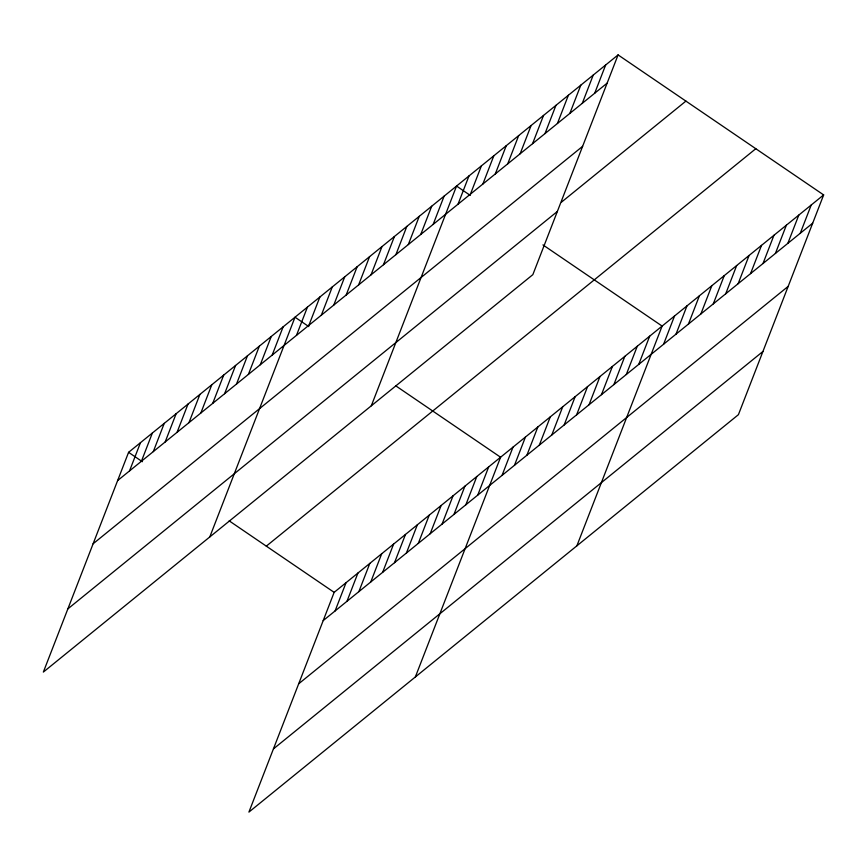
<?xml version="1.0" encoding="UTF-8"?>
<svg xmlns="http://www.w3.org/2000/svg" width="867" height="867" viewBox="0 0 867 867"><rect width="100%" height="100%" fill="white"/><g stroke="black" fill="none" stroke-linecap="round" stroke-linejoin="round"><path stroke-width="1.3" d="M618.084 54.903L128.587 452.325L43.35 672.077L532.847 274.644L618.084 54.903L823.65 194.923L738.413 414.675L248.916 812.097L334.153 592.356L823.65 194.923M129.519 470.922L140.476 442.679M141.408 461.266L152.364 433.023M153.296 451.62L164.242 423.367M165.174 441.964L176.131 413.722M177.063 432.319L188.02 404.065M188.952 422.663L199.909 394.42M200.841 413.006L211.797 384.764M212.729 403.361L223.686 375.108M224.618 393.705L235.575 365.462M236.507 384.059L247.463 355.806M248.395 374.403L259.352 346.161M260.284 364.747L271.241 336.504M272.173 355.102L283.13 326.848M209.781 536.944L295.018 317.203L308.793 326.588M296.481 335.356L307.438 307.113M308.912 325.266L319.869 297.023M321.332 315.187L332.289 286.934M333.762 305.097L344.719 276.844M346.182 295.008L357.139 266.754M358.613 284.918L369.57 256.665M371.033 274.828L381.989 246.586M383.463 264.738L394.42 236.496M395.894 254.649L406.84 226.406M408.314 244.559L419.27 216.316M420.744 234.469L431.701 206.227M433.164 224.38L444.121 196.137M371.314 405.799L456.551 186.047L470.326 195.433M458.014 204.211L468.971 175.958M470.445 194.121L481.402 165.868M482.865 184.032L493.822 155.789M495.295 173.942L506.252 145.699M507.715 163.852L518.672 135.61M335.085 610.953L346.041 582.7M520.146 153.762L531.103 125.52M346.973 601.297L357.93 573.054M358.862 591.641L369.819 563.398M532.576 143.673L543.522 115.43M370.751 581.995L381.708 553.753M544.996 133.583L555.953 105.341M382.64 572.339L393.596 544.097M557.427 123.493L568.384 95.251M394.528 562.694L405.474 534.44M569.847 113.414L580.803 85.161M406.406 553.038L417.363 524.795M582.277 103.325L593.234 75.071M418.295 543.381L429.252 515.139M594.697 93.235L605.654 64.982M430.184 533.736L441.14 505.494M442.072 524.08L453.029 495.837M453.961 514.434L464.918 486.181M465.85 504.778L476.807 476.536M477.739 495.133L488.695 466.88M415.347 676.975L500.584 457.234L395.612 385.728M502.047 475.387L513.004 447.144M514.478 465.297L525.435 437.055M526.898 455.208L537.854 426.965M539.328 445.118L550.285 416.875M551.759 435.028L562.716 406.786M564.179 424.949L575.135 396.696M576.609 414.86L587.566 386.606M589.029 404.77L599.986 376.516M601.46 394.68L612.416 366.438M613.879 384.59L624.836 356.348M626.31 374.501L637.267 346.258M638.73 364.411L649.686 336.168M576.88 545.82L662.117 326.079L542.948 244.906M663.591 344.232L674.537 315.989M676.011 334.142L686.967 305.899M688.441 324.063L699.398 295.81M700.861 313.973L711.818 285.72M713.292 303.883L724.248 275.63M725.712 293.794L736.668 265.551M738.142 283.704L749.099 255.462M750.562 273.614L761.519 245.372M762.993 263.525L773.949 235.282M775.412 253.435L786.369 225.192M787.843 243.345L798.8 215.103M800.274 233.266L811.219 205.013M117.63 480.578L607.128 83.145M93.116 543.772L582.613 146.339M561.664 201.989L685.916 101.103M67.864 608.883L557.362 211.45M266.31 546.145L755.807 148.712M323.196 620.599L812.693 223.177M298.682 683.792L788.179 286.37M273.43 748.904L762.927 351.482M128.587 452.325L142.361 461.71M229.181 520.85L334.153 592.356"/></g></svg>
